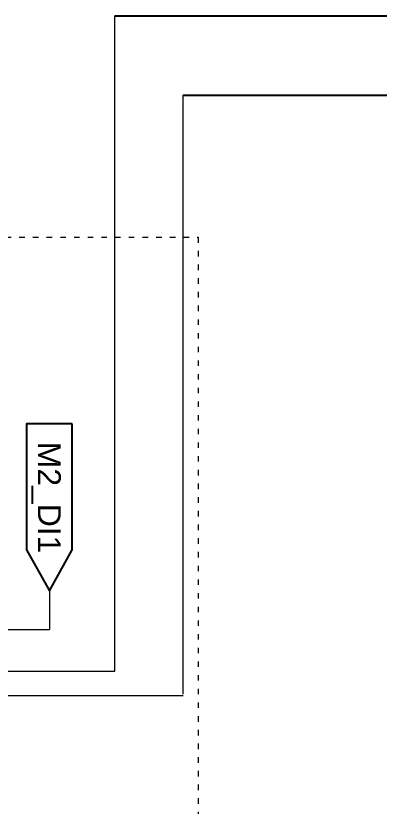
# Model space of a CAD drawing. Header units: millimetres. Extents: x 32696 to 36207, y 16706 to 17911.
# Drawn here: x 35665.7 to 35745.3, y 17032.9 to 17206.2 of the extents above; entities that cross this region are included whole.
import ezdxf
from ezdxf.enums import TextEntityAlignment as Align

# ---------------------------------------------------------------- set-up
doc = ezdxf.new("R2010")
doc.units = ezdxf.units.MM
doc.header["$LTSCALE"] = 0.1
doc.linetypes.add('ACAD_ISO03W100', pattern=[30, 12, -18])
doc.layers.get('0').update_dxf_attribs({"lineweight": 20})
for name, color, linetype, lineweight in [('ALIMENTAÇÃO', 1, 'Continuous', 25), ('ANNOTATION', 252, 'ACAD_ISO03W100', 13), ('COMANDOS', 5, 'Continuous', 25)]:
    doc.layers.add(name, color=color, linetype=linetype, lineweight=lineweight)
doc.styles.get("Standard").update_dxf_attribs({"font": 'arial.ttf'})

# ---------------------------------------------------------------- blocks, each defined once
blk = doc.blocks.new('COMMAND_TAG')
blk.add_lwpolyline([(34954.4, 17316.02), (34954.4, 17306.02), (34981.99, 17306.02), (34991.02, 17311.02), (34981.99, 17316.02), (34954.4, 17316.02)])
blk.add_attdef('NAME', text='', height=5).set_placement((34970.55, 17311.02), align=Align.MIDDLE_CENTER)

msp = doc.modelspace()

# ---------------------------------------------------------------- linework, layer by layer
at = {"layer": 'ALIMENTAÇÃO'}
for p, q in [((35687.39, 17206.19), (35961.12, 17206.19)), ((35702.39, 17188.79), (35961.12, 17188.79))]:
    msp.add_line(p, q, dxfattribs=at)
at = {"layer": 'ALIMENTAÇÃO', "lineweight": 20}
for p, q in [((35687.39, 17062.49), (35687.39, 17206.19)), ((35702.39, 17057.49), (35702.39, 17188.79)), ((35616, 17062.49), (35687.39, 17062.49)), ((35604.7, 17057.16), (35702.39, 17057.16))]:
    msp.add_line(p, q, dxfattribs=at)
at = {"layer": 'ANNOTATION', "lineweight": 20}
msp.add_lwpolyline([(35522.46, 17157.65), (35705.63, 17157.65), (35705.63, 16805.79), (35522.46, 16805.79)], close=True, dxfattribs=at)
at = {"layer": 'COMANDOS', "lineweight": 20}
for p in [(35673.06, 17080.1), (35627.26, 17071.63)]:
    msp.add_line(p, (35673.06, 17071.63), dxfattribs=at)

# ---------------------------------------------------------------- block references
at = {"layer": 'COMANDOS', "lineweight": 20, "rotation": 270}
msp.add_blockref('COMMAND_TAG', (18362.04, 52071.12), dxfattribs=at).add_auto_attribs({'NAME': 'M2_DI1'})

doc.saveas('drawing.dxf')
